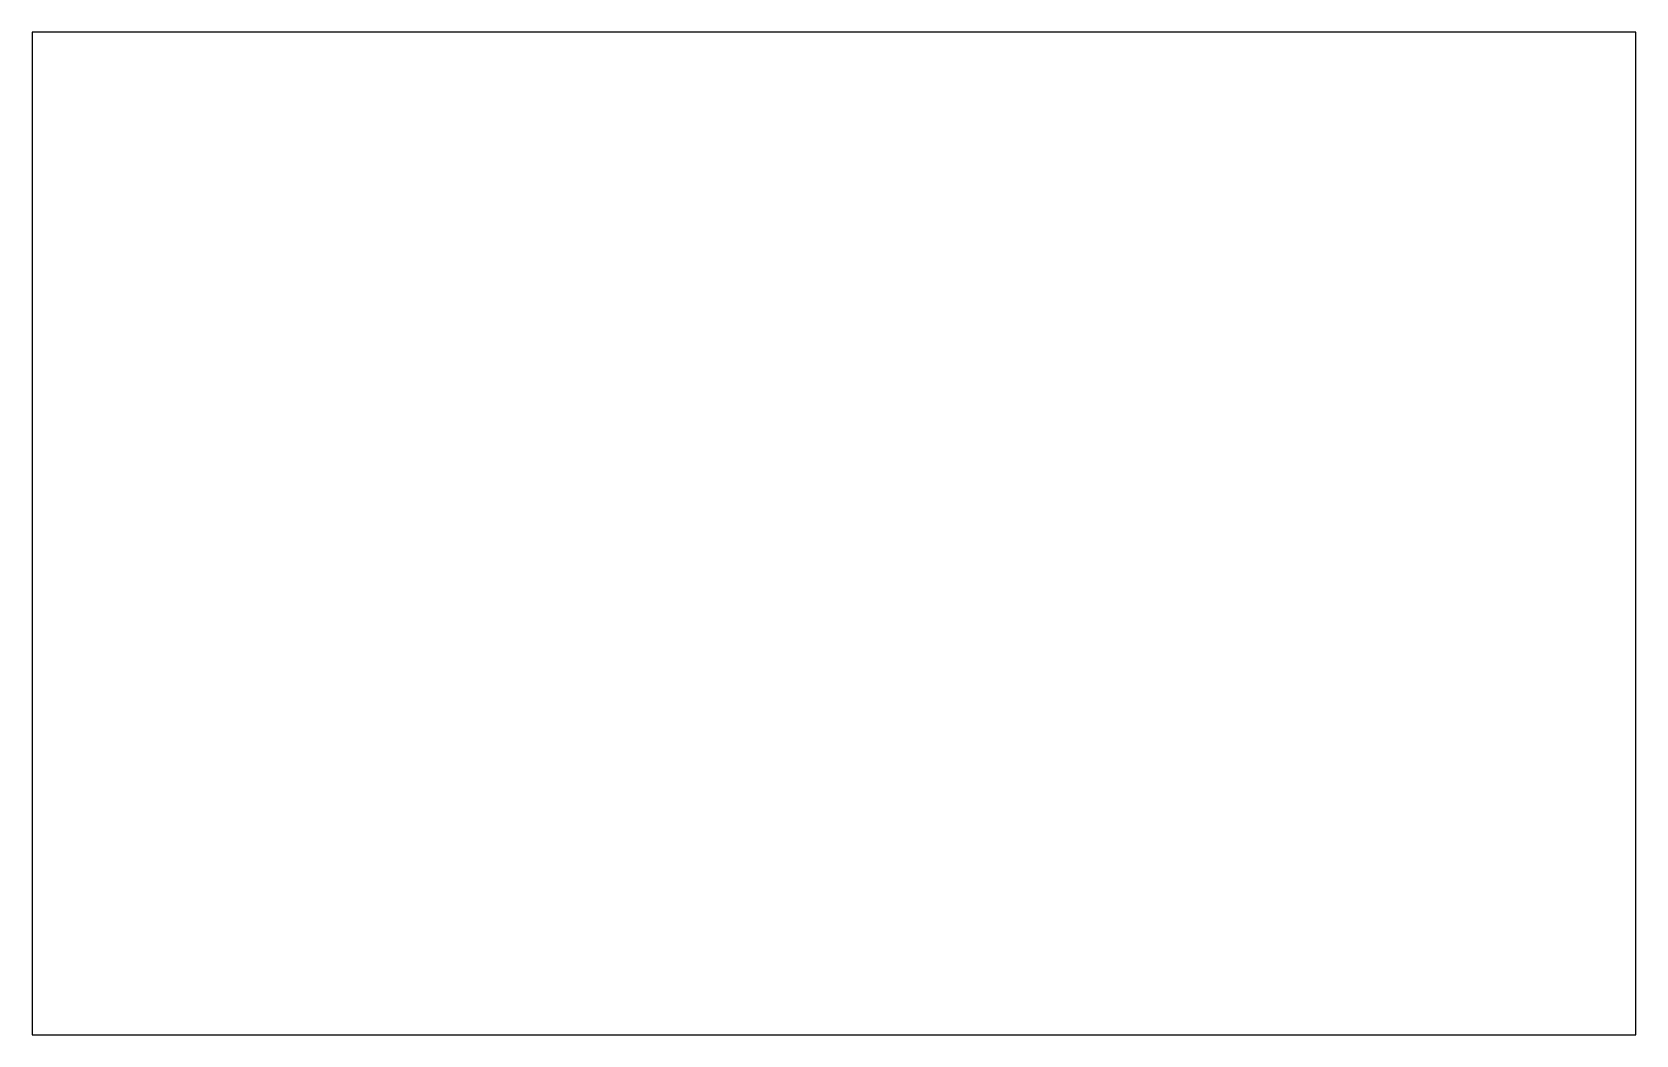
# Model space of a CAD drawing. Header units: millimetres. Extents: x 1830 to 4180, y 100 to 3938.
# Drawn here: x 4100 to 4180, y 100 to 150 of the extents above; entities that cross this region are included whole.
import ezdxf

# ---------------------------------------------------------------- set-up
doc = ezdxf.new("R2010")
doc.units = ezdxf.units.MM
doc.layers.add('MCP-PHASE6-AGENT-LIVE', color=4, linetype='Continuous')

msp = doc.modelspace()

# ---------------------------------------------------------------- linework, layer by layer
at = {"layer": 'MCP-PHASE6-AGENT-LIVE'}
msp.add_lwpolyline([(4100, 100), (4180, 100), (4180, 150), (4100, 150)], close=True, dxfattribs=at)
msp.add_lwpolyline([(4100, 100), (4180, 100), (4180, 150), (4100, 150)], close=True, dxfattribs=at)
msp.add_lwpolyline([(4100, 100), (4180, 100), (4180, 150), (4100, 150)], close=True, dxfattribs=at)
msp.add_lwpolyline([(4100, 100), (4180, 100), (4180, 150), (4100, 150)], close=True, dxfattribs=at)
msp.add_lwpolyline([(4100, 100), (4180, 100), (4180, 150), (4100, 150)], close=True, dxfattribs=at)

doc.saveas('drawing.dxf')
